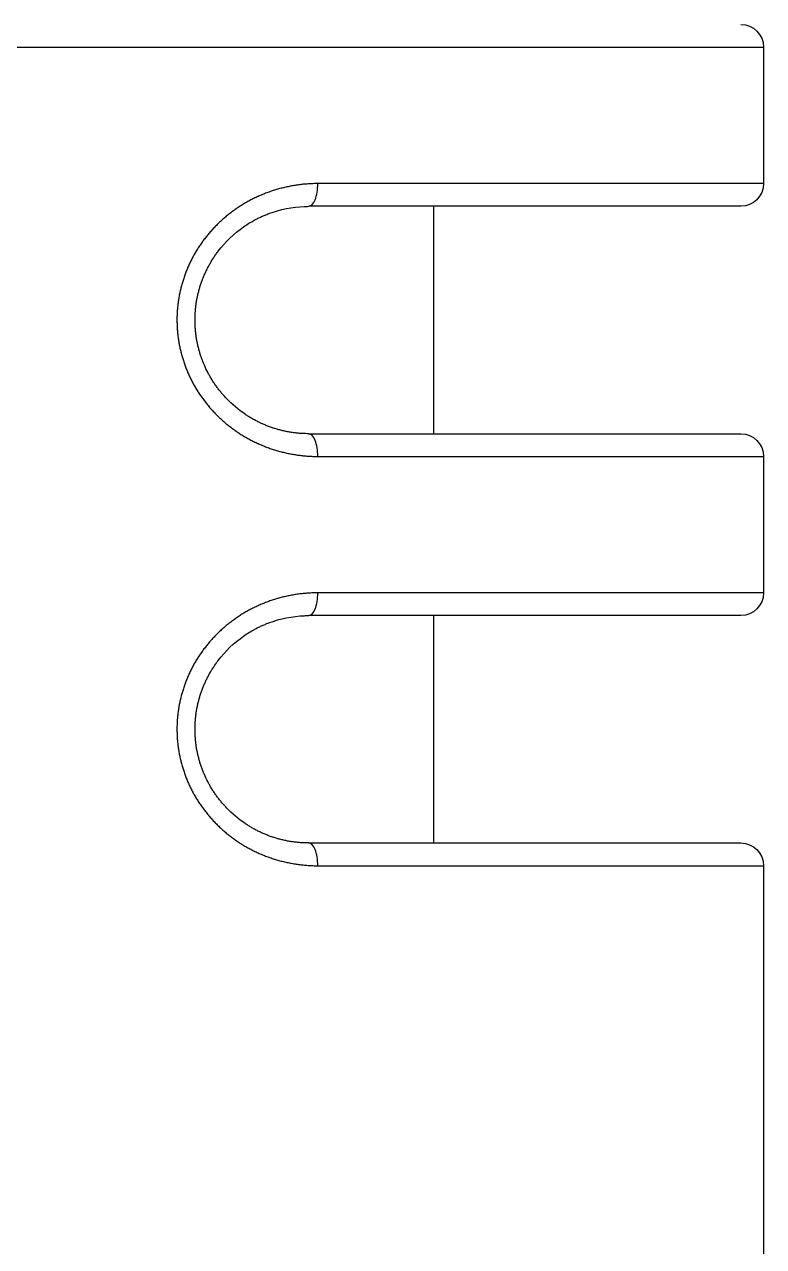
# Model space of a CAD drawing. Header units: millimetres. Extents: x 240 to 1080, y -29 to 565.
# Drawn here: x 375.47 to 378.72, y 106.16 to 111.54 of the extents above; entities that cross this region are included whole.
import ezdxf

# ---------------------------------------------------------------- set-up
doc = ezdxf.new("R2010")
doc.units = ezdxf.units.MM
doc.header["$LTSCALE"] = 0.75

msp = doc.modelspace()

# ---------------------------------------------------------------- linework, layer by layer
for p, q in [((372.2225, 111.4367), (378.7225, 111.4367)), ((378.7225, 111.4367), (378.7225, 110.8367)), ((378.7225, 110.8367), (376.7622, 110.8367)), ((378.6225, 110.7367), (376.7225, 110.7367)), ((377.2725, 109.7367), (377.2725, 110.7367)), ((376.7225, 109.7367), (378.6225, 109.7367)), ((376.7622, 109.6367), (378.7225, 109.6367)), ((378.7225, 109.6367), (378.7225, 109.0367)), ((378.7225, 109.0367), (376.7622, 109.0367)), ((378.6225, 108.9367), (376.7225, 108.9367)), ((377.2725, 107.9367), (377.2725, 108.9367)), ((376.7225, 107.9367), (378.6225, 107.9367)), ((376.7622, 107.8367), (378.7225, 107.8367)), ((378.7225, 107.8367), (378.7225, 105.7367))]:
    msp.add_line(p, q)
at = {"extrusion": (0, 0, -1)}
for centre, start, end in [((-378.6225, 111.4367), 90, 180), ((-378.6225, 110.8367), 180, 270), ((-378.6225, 109.6367), 90, 180), ((-378.6225, 109.0367), 180, 270), ((-378.6225, 107.8367), 90, 180)]:
    msp.add_arc(centre, 0.1, start, end, dxfattribs=at)
for centre, start_param, end_param in [((376.7225, 110.8367), 0, 1.570797), ((376.7225, 109.6367), 1.570798, 3.141595), ((376.7225, 109.0367), 0, 1.570797), ((376.7225, 107.8367), 1.570798, 3.141595)]:
    msp.add_ellipse(centre, major_axis=(0, -0.1), ratio=0.396825, start_param=start_param, end_param=end_param)
for points in [[(376.7622, 110.8367), (376.7587, 110.8367), (376.7516, 110.8366), (376.741, 110.8363), (376.7304, 110.8359), (376.7198, 110.8353), (376.7092, 110.8345), (376.6987, 110.8335), (376.6883, 110.8324), (376.6778, 110.8311), (376.6675, 110.8296), (376.6571, 110.828), (376.6468, 110.8262), (376.6366, 110.8242), (376.6264, 110.8221), (376.6163, 110.8198), (376.6062, 110.8173), (376.5962, 110.8147), (376.5863, 110.8119), (376.5764, 110.809), (376.5666, 110.8059), (376.5568, 110.8027), (376.5472, 110.7993), (376.5376, 110.7958), (376.5281, 110.7921), (376.5186, 110.7883), (376.5093, 110.7843), (376.5, 110.7802), (376.4908, 110.7759), (376.4816, 110.7715), (376.4726, 110.767), (376.4637, 110.7623), (376.4548, 110.7575), (376.4461, 110.7526), (376.4374, 110.7475), (376.4288, 110.7423), (376.4204, 110.7369), (376.412, 110.7315), (376.4037, 110.7259), (376.3956, 110.7201), (376.3875, 110.7143), (376.3796, 110.7083), (376.3717, 110.7023), (376.364, 110.6961), (376.3564, 110.6898), (376.3488, 110.6833), (376.3414, 110.6768), (376.3342, 110.6702), (376.327, 110.6634), (376.32, 110.6566), (376.313, 110.6496), (376.3062, 110.6425), (376.2996, 110.6354), (376.293, 110.6281), (376.2866, 110.6207), (376.2802, 110.6132), (376.274, 110.6057), (376.268, 110.598), (376.262, 110.5903), (376.2562, 110.5824), (376.2506, 110.5745), (376.245, 110.5665), (376.2397, 110.5584), (376.2344, 110.5503), (376.2293, 110.542), (376.2243, 110.5337), (376.2195, 110.5254), (376.2148, 110.5169), (376.2103, 110.5084), (376.2058, 110.4998), (376.2016, 110.4912), (376.1974, 110.4825), (376.1935, 110.4737), (376.1896, 110.4649), (376.186, 110.456), (376.1824, 110.447), (376.179, 110.438), (376.1758, 110.429), (376.1727, 110.4199), (376.1698, 110.4107), (376.167, 110.4016), (376.1643, 110.3923), (376.1618, 110.3831), (376.1595, 110.3738), (376.1573, 110.3645), (376.1553, 110.3552), (376.1534, 110.3458), (376.1517, 110.3364), (376.1502, 110.3269), (376.1488, 110.3175), (376.1475, 110.308), (376.1464, 110.2985), (376.1455, 110.289), (376.1447, 110.2795), (376.1441, 110.27), (376.1436, 110.2605), (376.1433, 110.2509), (376.1431, 110.2414), (376.1432, 110.2319), (376.1433, 110.2223), (376.1436, 110.2128), (376.1441, 110.2032), (376.1447, 110.1937), (376.1455, 110.1841), (376.1465, 110.1746), (376.1475, 110.1651), (376.1488, 110.1557), (376.1502, 110.1463), (376.1517, 110.1369), (376.1535, 110.1275), (376.1553, 110.1182), (376.1573, 110.1088), (376.1595, 110.0995), (376.1618, 110.0902), (376.1643, 110.081), (376.167, 110.0718), (376.1698, 110.0626), (376.1727, 110.0534), (376.1758, 110.0443), (376.1791, 110.0353), (376.1824, 110.0262), (376.186, 110.0173), (376.1897, 110.0084), (376.1935, 109.9996), (376.1975, 109.9908), (376.2016, 109.9821), (376.2058, 109.9735), (376.2103, 109.9649), (376.2148, 109.9564), (376.2195, 109.948), (376.2243, 109.9396), (376.2293, 109.9313), (376.2344, 109.923), (376.2397, 109.9149), (376.2451, 109.9068), (376.2506, 109.8988), (376.2563, 109.8909), (376.2621, 109.8831), (376.268, 109.8753), (376.274, 109.8677), (376.2802, 109.8601), (376.2865, 109.8526), (376.293, 109.8453), (376.2995, 109.838), (376.3062, 109.8309), (376.313, 109.8238), (376.3199, 109.8168), (376.3269, 109.81), (376.3341, 109.8032), (376.3414, 109.7966), (376.3488, 109.7901), (376.3563, 109.7836), (376.3639, 109.7773), (376.3717, 109.7711), (376.3795, 109.765), (376.3875, 109.7591), (376.3955, 109.7532), (376.4037, 109.7475), (376.4119, 109.7419), (376.4203, 109.7364), (376.4288, 109.7311), (376.4373, 109.7259), (376.446, 109.7208), (376.4548, 109.7159), (376.4636, 109.711), (376.4726, 109.7064), (376.4816, 109.7018), (376.4907, 109.6974), (376.4999, 109.6932), (376.5092, 109.689), (376.5186, 109.6851), (376.528, 109.6812), (376.5376, 109.6775), (376.5472, 109.674), (376.5568, 109.6706), (376.5666, 109.6674), (376.5764, 109.6643), (376.5863, 109.6614), (376.5962, 109.6586), (376.6063, 109.656), (376.6163, 109.6535), (376.6265, 109.6512), (376.6366, 109.6491), (376.6469, 109.6471), (376.6572, 109.6453), (376.6675, 109.6437), (376.6779, 109.6422), (376.6883, 109.6409), (376.6988, 109.6398), (376.7093, 109.6388), (376.7198, 109.638), (376.7304, 109.6374), (376.741, 109.637), (376.7516, 109.6367), (376.7587, 109.6367), (376.7622, 109.6367)], [(376.2825, 109.9992), (376.2715, 110.0196), (376.2619, 110.0408), (376.2538, 110.0627)], [(376.4433, 109.8219), (376.4139, 109.8417), (376.3861, 109.865), (376.3611, 109.8912)], [(376.7622, 109.0367), (376.7587, 109.0367), (376.7516, 109.0366), (376.741, 109.0363), (376.7304, 109.0359), (376.7198, 109.0353), (376.7092, 109.0345), (376.6987, 109.0335), (376.6883, 109.0324), (376.6778, 109.0311), (376.6675, 109.0296), (376.6571, 109.028), (376.6468, 109.0262), (376.6366, 109.0242), (376.6264, 109.0221), (376.6163, 109.0198), (376.6062, 109.0173), (376.5962, 109.0147), (376.5863, 109.0119), (376.5764, 109.009), (376.5666, 109.0059), (376.5568, 109.0027), (376.5472, 108.9993), (376.5376, 108.9958), (376.5281, 108.9921), (376.5186, 108.9883), (376.5093, 108.9843), (376.5, 108.9802), (376.4908, 108.9759), (376.4816, 108.9715), (376.4726, 108.967), (376.4637, 108.9623), (376.4548, 108.9575), (376.4461, 108.9526), (376.4374, 108.9475), (376.4288, 108.9423), (376.4204, 108.9369), (376.412, 108.9315), (376.4037, 108.9259), (376.3956, 108.9201), (376.3875, 108.9143), (376.3796, 108.9083), (376.3717, 108.9023), (376.364, 108.8961), (376.3564, 108.8898), (376.3488, 108.8833), (376.3414, 108.8768), (376.3342, 108.8702), (376.327, 108.8634), (376.32, 108.8566), (376.313, 108.8496), (376.3062, 108.8425), (376.2996, 108.8354), (376.293, 108.8281), (376.2866, 108.8207), (376.2802, 108.8132), (376.274, 108.8057), (376.268, 108.798), (376.262, 108.7903), (376.2562, 108.7824), (376.2506, 108.7745), (376.245, 108.7665), (376.2397, 108.7584), (376.2344, 108.7503), (376.2293, 108.742), (376.2243, 108.7337), (376.2195, 108.7254), (376.2148, 108.7169), (376.2103, 108.7084), (376.2058, 108.6998), (376.2016, 108.6912), (376.1974, 108.6825), (376.1935, 108.6737), (376.1896, 108.6649), (376.186, 108.656), (376.1824, 108.647), (376.179, 108.638), (376.1758, 108.629), (376.1727, 108.6199), (376.1698, 108.6107), (376.167, 108.6016), (376.1643, 108.5923), (376.1618, 108.5831), (376.1595, 108.5738), (376.1573, 108.5645), (376.1553, 108.5552), (376.1534, 108.5458), (376.1517, 108.5364), (376.1502, 108.5269), (376.1488, 108.5175), (376.1475, 108.508), (376.1464, 108.4985), (376.1455, 108.489), (376.1447, 108.4795), (376.1441, 108.47), (376.1436, 108.4605), (376.1433, 108.4509), (376.1431, 108.4414), (376.1432, 108.4319), (376.1433, 108.4223), (376.1436, 108.4128), (376.1441, 108.4032), (376.1447, 108.3937), (376.1455, 108.3841), (376.1465, 108.3746), (376.1475, 108.3651), (376.1488, 108.3557), (376.1502, 108.3463), (376.1517, 108.3369), (376.1535, 108.3275), (376.1553, 108.3182), (376.1573, 108.3088), (376.1595, 108.2995), (376.1618, 108.2902), (376.1643, 108.281), (376.167, 108.2718), (376.1698, 108.2626), (376.1727, 108.2534), (376.1758, 108.2443), (376.1791, 108.2353), (376.1824, 108.2262), (376.186, 108.2173), (376.1897, 108.2084), (376.1935, 108.1996), (376.1975, 108.1908), (376.2016, 108.1821), (376.2058, 108.1735), (376.2103, 108.1649), (376.2148, 108.1564), (376.2195, 108.148), (376.2243, 108.1396), (376.2293, 108.1313), (376.2344, 108.123), (376.2397, 108.1149), (376.2451, 108.1068), (376.2506, 108.0988), (376.2563, 108.0909), (376.2621, 108.0831), (376.268, 108.0753), (376.274, 108.0677), (376.2802, 108.0601), (376.2865, 108.0526), (376.293, 108.0453), (376.2995, 108.038), (376.3062, 108.0309), (376.313, 108.0238), (376.3199, 108.0168), (376.3269, 108.01), (376.3341, 108.0032), (376.3414, 107.9966), (376.3488, 107.9901), (376.3563, 107.9836), (376.3639, 107.9773), (376.3717, 107.9711), (376.3795, 107.965), (376.3875, 107.9591), (376.3955, 107.9532), (376.4037, 107.9475), (376.4119, 107.9419), (376.4203, 107.9364), (376.4288, 107.9311), (376.4373, 107.9259), (376.446, 107.9208), (376.4548, 107.9159), (376.4636, 107.911), (376.4726, 107.9064), (376.4816, 107.9018), (376.4907, 107.8974), (376.4999, 107.8932), (376.5092, 107.889), (376.5186, 107.8851), (376.528, 107.8812), (376.5376, 107.8775), (376.5472, 107.874), (376.5568, 107.8706), (376.5666, 107.8674), (376.5764, 107.8643), (376.5863, 107.8614), (376.5962, 107.8586), (376.6063, 107.856), (376.6163, 107.8535), (376.6265, 107.8512), (376.6366, 107.8491), (376.6469, 107.8471), (376.6572, 107.8453), (376.6675, 107.8437), (376.6779, 107.8422), (376.6883, 107.8409), (376.6988, 107.8398), (376.7093, 107.8388), (376.7198, 107.838), (376.7304, 107.8374), (376.741, 107.837), (376.7516, 107.8367), (376.7587, 107.8367), (376.7622, 107.8367)], [(376.2825, 108.1992), (376.2715, 108.2196), (376.2619, 108.2408), (376.2538, 108.2627)], [(376.4433, 108.0219), (376.4139, 108.0417), (376.3861, 108.065), (376.3611, 108.0912)]]:
    msp.add_open_spline(points, degree=3)
for points, knots in [([(376.5465, 110.7046), (376.5977, 110.7239), (376.6515, 110.7344), (376.7101, 110.7365), (376.7163, 110.7367), (376.7225, 110.7367)], [0, 0, 0, 0, 0.0176229, 0.0176229, 0.01972689, 0.01972689, 0.01972689, 0.01972689]), ([(376.3242, 110.5389), (376.3558, 110.5806), (376.3942, 110.6172), (376.4515, 110.6573), (376.4676, 110.6672), (376.484, 110.6761)], [0, 0, 0, 0, 0.01594808, 0.01594808, 0.02186984, 0.02186984, 0.02186984, 0.02186984]), ([(376.484, 110.6761), (376.4853, 110.6768), (376.4866, 110.6775), (376.4879, 110.6782), (376.4904, 110.6796), (376.493, 110.6809), (376.4955, 110.6822), (376.498, 110.6834), (376.5006, 110.6847), (376.5031, 110.686), (376.5057, 110.6872), (376.5083, 110.6884), (376.5108, 110.6896), (376.5134, 110.6909), (376.516, 110.692), (376.5186, 110.6932), (376.5212, 110.6944), (376.5238, 110.6955), (376.5265, 110.6966), (376.5291, 110.6977), (376.5317, 110.6988), (376.5344, 110.6999), (376.537, 110.701), (376.5397, 110.702), (376.5423, 110.7031), (376.5437, 110.7036), (376.5451, 110.7041), (376.5465, 110.7046)], [0.6899474, 0.6899474, 0.6899474, 0.6899474, 0.69565217, 0.69565217, 0.69565217, 0.70652174, 0.70652174, 0.70652174, 0.7173913, 0.7173913, 0.7173913, 0.72826087, 0.72826087, 0.72826087, 0.73913043, 0.73913043, 0.73913043, 0.75, 0.75, 0.75, 0.76086957, 0.76086957, 0.76086957, 0.77173913, 0.77173913, 0.77173913, 0.77733644, 0.77733644, 0.77733644, 0.77733644]), ([(376.2225, 110.2367), (376.2225, 110.2395), (376.2225, 110.2423), (376.2226, 110.2452), (376.2226, 110.248), (376.2227, 110.2508), (376.2228, 110.2537), (376.2229, 110.2565), (376.223, 110.2593), (376.2232, 110.2621), (376.2233, 110.265), (376.2235, 110.2678), (376.2237, 110.2706), (376.2239, 110.2734), (376.2241, 110.2762), (376.2243, 110.279), (376.2246, 110.2819), (376.2248, 110.2847), (376.2251, 110.2875), (376.2254, 110.2903), (376.2257, 110.2931), (376.226, 110.2959), (376.2264, 110.2987), (376.2267, 110.3015), (376.2271, 110.3043), (376.2275, 110.3071), (376.2279, 110.3099), (376.2283, 110.3127), (376.2288, 110.3155), (376.2292, 110.3183), (376.2297, 110.3211), (376.2302, 110.3239), (376.2307, 110.3267), (376.2312, 110.3294), (376.2317, 110.3322), (376.2323, 110.335), (376.2328, 110.3378), (376.2334, 110.3405), (376.234, 110.3433), (376.2346, 110.346), (376.2352, 110.3488), (376.2359, 110.3515), (376.2366, 110.3543), (376.2372, 110.357), (376.2379, 110.3598), (376.2386, 110.3625), (376.2393, 110.3652), (376.2401, 110.368), (376.2408, 110.3707), (376.2416, 110.3734), (376.2424, 110.3761), (376.2432, 110.3788), (376.244, 110.3815), (376.2448, 110.3842), (376.2456, 110.3869), (376.2465, 110.3896), (376.2474, 110.3923), (376.2482, 110.395), (376.2491, 110.3977), (376.2501, 110.4003), (376.251, 110.403), (376.2519, 110.4057), (376.2529, 110.4083), (376.2539, 110.4109), (376.2549, 110.4136), (376.2559, 110.4162), (376.2569, 110.4188), (376.2579, 110.4215), (376.259, 110.4241), (376.26, 110.4267), (376.2611, 110.4293), (376.2622, 110.4319), (376.2633, 110.4345), (376.2644, 110.4371), (376.2656, 110.4397), (376.2667, 110.4422), (376.2679, 110.4448), (376.2691, 110.4473), (376.2703, 110.4499), (376.2715, 110.4524), (376.2727, 110.455), (376.2739, 110.4575), (376.2752, 110.46), (376.2764, 110.4625), (376.2777, 110.4651), (376.279, 110.4676), (376.2803, 110.4701), (376.2816, 110.4725), (376.283, 110.475), (376.2843, 110.4775), (376.2857, 110.4799), (376.2871, 110.4824), (376.2885, 110.4848), (376.2899, 110.4873), (376.2913, 110.4897), (376.2927, 110.4921), (376.2941, 110.4945), (376.2956, 110.4969), (376.2971, 110.4993), (376.2986, 110.5017), (376.3001, 110.5041), (376.3016, 110.5065), (376.3031, 110.5088), (376.3046, 110.5112), (376.3062, 110.5136), (376.3077, 110.5159), (376.3093, 110.5182), (376.3109, 110.5205), (376.3125, 110.5228), (376.3141, 110.5251), (376.3158, 110.5274), (376.3174, 110.5297), (376.319, 110.532), (376.3207, 110.5343), (376.3224, 110.5365), (376.323, 110.5373), (376.3236, 110.5381), (376.3242, 110.5389)], [0, 0, 0, 0, 0.0108696, 0.0108696, 0.0108696, 0.0217391, 0.0217391, 0.0217391, 0.0326087, 0.0326087, 0.0326087, 0.0434783, 0.0434783, 0.0434783, 0.0543478, 0.0543478, 0.0543478, 0.0652174, 0.0652174, 0.0652174, 0.076087, 0.076087, 0.076087, 0.0869565, 0.0869565, 0.0869565, 0.0978261, 0.0978261, 0.0978261, 0.1086957, 0.1086957, 0.1086957, 0.1195652, 0.1195652, 0.1195652, 0.1304348, 0.1304348, 0.1304348, 0.1413043, 0.1413043, 0.1413043, 0.1521739, 0.1521739, 0.1521739, 0.1630435, 0.1630435, 0.1630435, 0.173913, 0.173913, 0.173913, 0.1847826, 0.1847826, 0.1847826, 0.1956522, 0.1956522, 0.1956522, 0.2065217, 0.2065217, 0.2065217, 0.2173913, 0.2173913, 0.2173913, 0.2282609, 0.2282609, 0.2282609, 0.2391304, 0.2391304, 0.2391304, 0.25, 0.25, 0.25, 0.2608696, 0.2608696, 0.2608696, 0.2717391, 0.2717391, 0.2717391, 0.2826087, 0.2826087, 0.2826087, 0.2934783, 0.2934783, 0.2934783, 0.3043478, 0.3043478, 0.3043478, 0.3152174, 0.3152174, 0.3152174, 0.326087, 0.326087, 0.326087, 0.3369565, 0.3369565, 0.3369565, 0.3478261, 0.3478261, 0.3478261, 0.3586957, 0.3586957, 0.3586957, 0.3695652, 0.3695652, 0.3695652, 0.3804348, 0.3804348, 0.3804348, 0.3913043, 0.3913043, 0.3913043, 0.4021739, 0.4021739, 0.4021739, 0.4130435, 0.4130435, 0.4130435, 0.4169062, 0.4169062, 0.4169062, 0.4169062]), ([(376.2538, 110.0626), (376.2528, 110.0652), (376.2509, 110.0705), (376.2482, 110.0784), (376.2456, 110.0865), (376.2431, 110.0946), (376.2408, 110.1027), (376.2386, 110.1109), (376.2365, 110.1191), (376.2346, 110.1274), (376.2328, 110.1356), (376.2312, 110.1439), (376.2297, 110.1523), (376.2283, 110.1606), (376.2271, 110.169), (376.226, 110.1774), (376.2251, 110.1859), (376.2243, 110.1943), (376.2236, 110.2028), (376.2231, 110.2112), (376.2228, 110.2197), (376.2226, 110.2282), (376.2225, 110.2339), (376.2225, 110.2367)], [0.7719771, 0.7719771, 0.7719771, 0.7719771, 0.7826087, 0.7934783, 0.8043478, 0.8152174, 0.826087, 0.8369565, 0.8478261, 0.8586957, 0.8695652, 0.8804348, 0.8913043, 0.9021739, 0.9130435, 0.923913, 0.9347826, 0.9456522, 0.9565217, 0.9673913, 0.9782609, 0.9891304, 1, 1, 1, 1]), ([(376.3611, 109.8912), (376.3609, 109.8914), (376.3587, 109.8937), (376.3546, 109.898), (376.349, 109.9043), (376.3434, 109.9106), (376.338, 109.917), (376.3327, 109.9235), (376.3274, 109.9302), (376.3223, 109.9369), (376.3173, 109.9437), (376.3125, 109.9505), (376.3077, 109.9575), (376.303, 109.9645), (376.2985, 109.9716), (376.2941, 109.9788), (376.2898, 109.9861), (376.2859, 109.9929), (376.2835, 109.9973), (376.2825, 109.9992)], [0.5095942, 0.5095942, 0.5095942, 0.5095942, 0.5108696, 0.5217391, 0.5326087, 0.5434783, 0.5543478, 0.5652174, 0.576087, 0.5869565, 0.5978261, 0.6086957, 0.6195652, 0.6304348, 0.6413043, 0.6521739, 0.6630435, 0.673913, 0.6823138, 0.6823138, 0.6823138, 0.6823138]), ([(376.7225, 109.7367), (376.7195, 109.7367), (376.7135, 109.7367), (376.7046, 109.737), (376.6957, 109.7374), (376.6868, 109.7379), (376.6779, 109.7386), (376.6691, 109.7395), (376.6603, 109.7405), (376.6515, 109.7417), (376.6428, 109.743), (376.6342, 109.7445), (376.6255, 109.7461), (376.617, 109.7479), (376.6084, 109.7498), (376.6, 109.7519), (376.5916, 109.7541), (376.5832, 109.7564), (376.5749, 109.7589), (376.5667, 109.7615), (376.5585, 109.7643), (376.5504, 109.7672), (376.5423, 109.7702), (376.5343, 109.7734), (376.5264, 109.7767), (376.5186, 109.7801), (376.5108, 109.7837), (376.5031, 109.7874), (376.4954, 109.7912), (376.4879, 109.7951), (376.4804, 109.7992), (376.473, 109.8034), (376.4657, 109.8077), (376.4584, 109.8121), (376.4513, 109.8166), (376.4462, 109.8199), (376.4436, 109.8217), (376.4433, 109.8219)], [0, 0, 0, 0, 0.0108696, 0.0217391, 0.0326087, 0.0434783, 0.0543478, 0.0652174, 0.076087, 0.0869565, 0.0978261, 0.1086957, 0.1195652, 0.1304348, 0.1413043, 0.1521739, 0.1630435, 0.173913, 0.1847826, 0.1956522, 0.2065217, 0.2173913, 0.2282609, 0.2391304, 0.25, 0.2608696, 0.2717391, 0.2826087, 0.2934783, 0.3043478, 0.3152174, 0.326087, 0.3369565, 0.3478261, 0.3586957, 0.3695652, 0.371007, 0.371007, 0.371007, 0.371007]), ([(376.484, 108.8761), (376.4853, 108.8768), (376.4866, 108.8775), (376.4879, 108.8782), (376.4904, 108.8796), (376.493, 108.8809), (376.4955, 108.8822), (376.498, 108.8834), (376.5006, 108.8847), (376.5031, 108.886), (376.5057, 108.8872), (376.5083, 108.8884), (376.5108, 108.8896), (376.5134, 108.8909), (376.516, 108.892), (376.5186, 108.8932), (376.5212, 108.8944), (376.5238, 108.8955), (376.5265, 108.8966), (376.5291, 108.8977), (376.5317, 108.8988), (376.5344, 108.8999), (376.537, 108.901), (376.5397, 108.902), (376.5423, 108.9031), (376.5437, 108.9036), (376.5451, 108.9041), (376.5465, 108.9046)], [0.6899474, 0.6899474, 0.6899474, 0.6899474, 0.69565217, 0.69565217, 0.69565217, 0.70652174, 0.70652174, 0.70652174, 0.7173913, 0.7173913, 0.7173913, 0.72826087, 0.72826087, 0.72826087, 0.73913043, 0.73913043, 0.73913043, 0.75, 0.75, 0.75, 0.76086957, 0.76086957, 0.76086957, 0.77173913, 0.77173913, 0.77173913, 0.77733644, 0.77733644, 0.77733644, 0.77733644]), ([(376.5465, 108.9046), (376.5977, 108.9239), (376.6515, 108.9344), (376.7101, 108.9365), (376.7163, 108.9367), (376.7225, 108.9367)], [0, 0, 0, 0, 0.0176229, 0.0176229, 0.01972689, 0.01972689, 0.01972689, 0.01972689]), ([(376.3242, 108.7389), (376.3558, 108.7806), (376.3942, 108.8172), (376.4515, 108.8573), (376.4676, 108.8672), (376.484, 108.8761)], [0, 0, 0, 0, 0.01594808, 0.01594808, 0.02186984, 0.02186984, 0.02186984, 0.02186984]), ([(376.2225, 108.4367), (376.2225, 108.4395), (376.2225, 108.4423), (376.2226, 108.4452), (376.2226, 108.448), (376.2227, 108.4508), (376.2228, 108.4537), (376.2229, 108.4565), (376.223, 108.4593), (376.2232, 108.4621), (376.2233, 108.465), (376.2235, 108.4678), (376.2237, 108.4706), (376.2239, 108.4734), (376.2241, 108.4762), (376.2243, 108.479), (376.2246, 108.4819), (376.2248, 108.4847), (376.2251, 108.4875), (376.2254, 108.4903), (376.2257, 108.4931), (376.226, 108.4959), (376.2264, 108.4987), (376.2267, 108.5015), (376.2271, 108.5043), (376.2275, 108.5071), (376.2279, 108.5099), (376.2283, 108.5127), (376.2288, 108.5155), (376.2292, 108.5183), (376.2297, 108.5211), (376.2302, 108.5239), (376.2307, 108.5267), (376.2312, 108.5294), (376.2317, 108.5322), (376.2323, 108.535), (376.2328, 108.5378), (376.2334, 108.5405), (376.234, 108.5433), (376.2346, 108.546), (376.2352, 108.5488), (376.2359, 108.5515), (376.2366, 108.5543), (376.2372, 108.557), (376.2379, 108.5598), (376.2386, 108.5625), (376.2393, 108.5652), (376.2401, 108.568), (376.2408, 108.5707), (376.2416, 108.5734), (376.2424, 108.5761), (376.2432, 108.5788), (376.244, 108.5815), (376.2448, 108.5842), (376.2456, 108.5869), (376.2465, 108.5896), (376.2474, 108.5923), (376.2482, 108.595), (376.2491, 108.5977), (376.2501, 108.6003), (376.251, 108.603), (376.2519, 108.6057), (376.2529, 108.6083), (376.2539, 108.6109), (376.2549, 108.6136), (376.2559, 108.6162), (376.2569, 108.6188), (376.2579, 108.6215), (376.259, 108.6241), (376.26, 108.6267), (376.2611, 108.6293), (376.2622, 108.6319), (376.2633, 108.6345), (376.2644, 108.6371), (376.2656, 108.6397), (376.2667, 108.6422), (376.2679, 108.6448), (376.2691, 108.6473), (376.2703, 108.6499), (376.2715, 108.6524), (376.2727, 108.655), (376.2739, 108.6575), (376.2752, 108.66), (376.2764, 108.6625), (376.2777, 108.6651), (376.279, 108.6676), (376.2803, 108.6701), (376.2816, 108.6725), (376.283, 108.675), (376.2843, 108.6775), (376.2857, 108.6799), (376.2871, 108.6824), (376.2885, 108.6848), (376.2899, 108.6873), (376.2913, 108.6897), (376.2927, 108.6921), (376.2941, 108.6945), (376.2956, 108.6969), (376.2971, 108.6993), (376.2986, 108.7017), (376.3001, 108.7041), (376.3016, 108.7065), (376.3031, 108.7088), (376.3046, 108.7112), (376.3062, 108.7136), (376.3077, 108.7159), (376.3093, 108.7182), (376.3109, 108.7205), (376.3125, 108.7228), (376.3141, 108.7251), (376.3158, 108.7274), (376.3174, 108.7297), (376.319, 108.732), (376.3207, 108.7343), (376.3224, 108.7365), (376.323, 108.7373), (376.3236, 108.7381), (376.3242, 108.7389)], [0, 0, 0, 0, 0.0108696, 0.0108696, 0.0108696, 0.0217391, 0.0217391, 0.0217391, 0.0326087, 0.0326087, 0.0326087, 0.0434783, 0.0434783, 0.0434783, 0.0543478, 0.0543478, 0.0543478, 0.0652174, 0.0652174, 0.0652174, 0.076087, 0.076087, 0.076087, 0.0869565, 0.0869565, 0.0869565, 0.0978261, 0.0978261, 0.0978261, 0.1086957, 0.1086957, 0.1086957, 0.1195652, 0.1195652, 0.1195652, 0.1304348, 0.1304348, 0.1304348, 0.1413043, 0.1413043, 0.1413043, 0.1521739, 0.1521739, 0.1521739, 0.1630435, 0.1630435, 0.1630435, 0.173913, 0.173913, 0.173913, 0.1847826, 0.1847826, 0.1847826, 0.1956522, 0.1956522, 0.1956522, 0.2065217, 0.2065217, 0.2065217, 0.2173913, 0.2173913, 0.2173913, 0.2282609, 0.2282609, 0.2282609, 0.2391304, 0.2391304, 0.2391304, 0.25, 0.25, 0.25, 0.2608696, 0.2608696, 0.2608696, 0.2717391, 0.2717391, 0.2717391, 0.2826087, 0.2826087, 0.2826087, 0.2934783, 0.2934783, 0.2934783, 0.3043478, 0.3043478, 0.3043478, 0.3152174, 0.3152174, 0.3152174, 0.326087, 0.326087, 0.326087, 0.3369565, 0.3369565, 0.3369565, 0.3478261, 0.3478261, 0.3478261, 0.3586957, 0.3586957, 0.3586957, 0.3695652, 0.3695652, 0.3695652, 0.3804348, 0.3804348, 0.3804348, 0.3913043, 0.3913043, 0.3913043, 0.4021739, 0.4021739, 0.4021739, 0.4130435, 0.4130435, 0.4130435, 0.4169062, 0.4169062, 0.4169062, 0.4169062]), ([(376.2538, 108.2626), (376.2528, 108.2652), (376.2509, 108.2705), (376.2482, 108.2784), (376.2456, 108.2865), (376.2431, 108.2946), (376.2408, 108.3027), (376.2386, 108.3109), (376.2365, 108.3191), (376.2346, 108.3274), (376.2328, 108.3356), (376.2312, 108.3439), (376.2297, 108.3523), (376.2283, 108.3606), (376.2271, 108.369), (376.226, 108.3774), (376.2251, 108.3859), (376.2243, 108.3943), (376.2236, 108.4028), (376.2231, 108.4112), (376.2228, 108.4197), (376.2226, 108.4282), (376.2225, 108.4339), (376.2225, 108.4367)], [0.7719771, 0.7719771, 0.7719771, 0.7719771, 0.7826087, 0.7934783, 0.8043478, 0.8152174, 0.826087, 0.8369565, 0.8478261, 0.8586957, 0.8695652, 0.8804348, 0.8913043, 0.9021739, 0.9130435, 0.923913, 0.9347826, 0.9456522, 0.9565217, 0.9673913, 0.9782609, 0.9891304, 1, 1, 1, 1]), ([(376.3611, 108.0912), (376.3609, 108.0914), (376.3587, 108.0937), (376.3546, 108.098), (376.349, 108.1043), (376.3434, 108.1106), (376.338, 108.117), (376.3327, 108.1235), (376.3274, 108.1302), (376.3223, 108.1369), (376.3173, 108.1437), (376.3125, 108.1505), (376.3077, 108.1575), (376.303, 108.1645), (376.2985, 108.1716), (376.2941, 108.1788), (376.2898, 108.1861), (376.2859, 108.1929), (376.2835, 108.1973), (376.2825, 108.1992)], [0.5095942, 0.5095942, 0.5095942, 0.5095942, 0.5108696, 0.5217391, 0.5326087, 0.5434783, 0.5543478, 0.5652174, 0.576087, 0.5869565, 0.5978261, 0.6086957, 0.6195652, 0.6304348, 0.6413043, 0.6521739, 0.6630435, 0.673913, 0.6823138, 0.6823138, 0.6823138, 0.6823138]), ([(376.7225, 107.9367), (376.7195, 107.9367), (376.7135, 107.9367), (376.7046, 107.937), (376.6957, 107.9374), (376.6868, 107.9379), (376.6779, 107.9386), (376.6691, 107.9395), (376.6603, 107.9405), (376.6515, 107.9417), (376.6428, 107.943), (376.6342, 107.9445), (376.6255, 107.9461), (376.617, 107.9479), (376.6084, 107.9498), (376.6, 107.9519), (376.5916, 107.9541), (376.5832, 107.9564), (376.5749, 107.9589), (376.5667, 107.9615), (376.5585, 107.9643), (376.5504, 107.9672), (376.5423, 107.9702), (376.5343, 107.9734), (376.5264, 107.9767), (376.5186, 107.9801), (376.5108, 107.9837), (376.5031, 107.9874), (376.4954, 107.9912), (376.4879, 107.9951), (376.4804, 107.9992), (376.473, 108.0034), (376.4657, 108.0077), (376.4584, 108.0121), (376.4513, 108.0166), (376.4462, 108.0199), (376.4436, 108.0217), (376.4433, 108.0219)], [0, 0, 0, 0, 0.0108696, 0.0217391, 0.0326087, 0.0434783, 0.0543478, 0.0652174, 0.076087, 0.0869565, 0.0978261, 0.1086957, 0.1195652, 0.1304348, 0.1413043, 0.1521739, 0.1630435, 0.173913, 0.1847826, 0.1956522, 0.2065217, 0.2173913, 0.2282609, 0.2391304, 0.25, 0.2608696, 0.2717391, 0.2826087, 0.2934783, 0.3043478, 0.3152174, 0.326087, 0.3369565, 0.3478261, 0.3586957, 0.3695652, 0.371007, 0.371007, 0.371007, 0.371007])]:
    msp.add_open_spline(points, degree=3, knots=knots)

doc.saveas('drawing.dxf')
